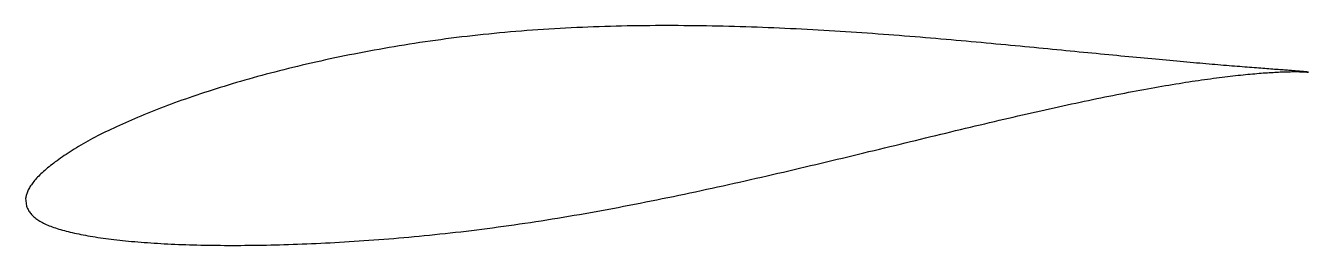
# Model space of a CAD drawing. Header units: metres. Extents: x -27.7 to 56.1, y -5.4 to 8.9.
import ezdxf

# ---------------------------------------------------------------- set-up
doc = ezdxf.new("R2010")
doc.units = ezdxf.units.M

msp = doc.modelspace()

# ---------------------------------------------------------------- linework, layer by layer
msp.add_lwpolyline([(56.092, 5.871), (56.09, 5.872), (56.085, 5.873), (56.077, 5.874), (56.066, 5.876), (56.051, 5.878), (56.033, 5.881), (56.012, 5.884), (55.987, 5.887), (55.96, 5.89), (55.929, 5.893), (55.894, 5.897), (55.857, 5.901), (55.816, 5.905), (55.773, 5.909), (55.725, 5.914), (55.675, 5.918), (55.622, 5.923), (55.565, 5.928), (55.505, 5.933), (55.442, 5.939), (55.376, 5.944), (55.306, 5.95), (55.233, 5.956), (55.158, 5.962), (55.079, 5.968), (54.996, 5.975), (54.911, 5.981), (54.823, 5.988), (54.731, 5.996), (54.636, 6.003), (54.538, 6.01), (54.437, 6.018), (54.333, 6.026), (54.226, 6.034), (54.115, 6.042), (54.002, 6.051), (53.885, 6.06), (53.766, 6.069), (53.643, 6.078), (53.517, 6.088), (53.388, 6.097), (53.256, 6.108), (53.122, 6.118), (52.984, 6.128), (52.843, 6.139), (52.699, 6.15), (52.552, 6.162), (52.402, 6.173), (52.249, 6.185), (52.093, 6.197), (51.934, 6.21), (51.772, 6.223), (51.608, 6.236), (51.44, 6.25), (51.269, 6.263), (51.096, 6.277), (50.92, 6.291), (50.741, 6.306), (50.559, 6.321), (50.374, 6.337), (50.186, 6.352), (49.995, 6.369), (49.802, 6.385), (49.606, 6.402), (49.407, 6.419), (49.206, 6.436), (49.001, 6.454), (48.794, 6.472), (48.584, 6.491), (48.372, 6.51), (48.157, 6.529), (47.939, 6.548), (47.719, 6.568), (47.496, 6.588), (47.27, 6.609), (47.042, 6.629), (46.811, 6.651), (46.577, 6.672), (46.341, 6.694), (46.103, 6.716), (45.862, 6.739), (45.619, 6.761), (45.373, 6.784), (45.124, 6.808), (44.873, 6.832), (44.62, 6.856), (44.365, 6.88), (44.107, 6.905), (43.846, 6.93), (43.584, 6.955), (43.319, 6.98), (43.052, 7.006), (42.782, 7.032), (42.51, 7.058), (42.236, 7.085), (41.96, 7.112), (41.682, 7.139), (41.401, 7.166), (41.119, 7.193), (40.834, 7.221), (40.547, 7.249), (40.258, 7.277), (39.967, 7.306), (39.674, 7.334), (39.379, 7.363), (39.082, 7.392), (38.783, 7.421), (38.482, 7.45), (38.18, 7.479), (37.875, 7.509), (37.569, 7.538), (37.26, 7.568), (36.95, 7.598), (36.638, 7.627), (36.324, 7.657), (36.009, 7.687), (35.692, 7.716), (35.373, 7.746), (35.052, 7.776), (34.73, 7.806), (34.407, 7.835), (34.081, 7.865), (33.754, 7.894), (33.426, 7.924), (33.096, 7.953), (32.765, 7.982), (32.432, 8.012), (32.098, 8.04), (31.762, 8.069), (31.425, 8.098), (31.087, 8.126), (30.747, 8.154), (30.406, 8.182), (30.064, 8.209), (29.721, 8.237), (29.376, 8.264), (29.03, 8.29), (28.683, 8.317), (28.335, 8.343), (27.986, 8.369), (27.636, 8.394), (27.284, 8.419), (26.932, 8.444), (26.579, 8.468), (26.225, 8.491), (25.87, 8.515), (25.514, 8.538), (25.157, 8.56), (24.799, 8.581), (24.441, 8.603), (24.081, 8.623), (23.721, 8.643), (23.36, 8.663), (22.999, 8.682), (22.637, 8.7), (22.274, 8.717), (21.911, 8.734), (21.547, 8.751), (21.183, 8.766), (20.818, 8.781), (20.452, 8.795), (20.086, 8.809), (19.72, 8.822), (19.353, 8.834), (18.986, 8.845), (18.619, 8.856), (18.251, 8.865), (17.883, 8.874), (17.515, 8.882), (17.146, 8.89), (16.777, 8.897), (16.408, 8.902), (16.039, 8.907), (15.67, 8.911), (15.301, 8.914), (14.932, 8.916), (14.563, 8.917), (14.193, 8.918), (13.824, 8.918), (13.455, 8.916), (13.086, 8.913), (12.717, 8.91), (12.348, 8.905), (11.98, 8.9), (11.611, 8.894), (11.243, 8.886), (10.876, 8.877), (10.508, 8.868), (10.141, 8.857), (9.774, 8.845), (9.408, 8.832), (9.042, 8.818), (8.676, 8.803), (8.311, 8.787), (7.947, 8.77), (7.583, 8.752), (7.219, 8.732), (6.856, 8.711), (6.494, 8.689), (6.133, 8.666), (5.772, 8.642), (5.412, 8.616), (5.052, 8.59), (4.694, 8.562), (4.336, 8.533), (3.979, 8.502), (3.623, 8.471), (3.267, 8.438), (2.913, 8.404), (2.559, 8.369), (2.207, 8.333), (1.855, 8.296), (1.505, 8.257), (1.155, 8.217), (0.807, 8.176), (0.46, 8.134), (0.114, 8.09), (-0.231, 8.046), (-0.575, 8), (-0.918, 7.954), (-1.259, 7.906), (-1.6, 7.857), (-1.939, 7.806), (-2.276, 7.755), (-2.613, 7.703), (-2.948, 7.65), (-3.281, 7.595), (-3.613, 7.54), (-3.944, 7.483), (-4.274, 7.426), (-4.601, 7.368), (-4.928, 7.309), (-5.253, 7.249), (-5.576, 7.188), (-5.898, 7.126), (-6.218, 7.063), (-6.537, 7), (-6.854, 6.935), (-7.169, 6.87), (-7.483, 6.805), (-7.795, 6.738), (-8.106, 6.671), (-8.414, 6.603), (-8.721, 6.534), (-9.026, 6.465), (-9.329, 6.395), (-9.631, 6.324), (-9.93, 6.253), (-10.228, 6.181), (-10.524, 6.108), (-10.818, 6.035), (-11.11, 5.961), (-11.4, 5.886), (-11.688, 5.811), (-11.974, 5.735), (-12.258, 5.659), (-12.54, 5.582), (-12.82, 5.505), (-13.098, 5.427), (-13.373, 5.349), (-13.647, 5.27), (-13.918, 5.19), (-14.188, 5.111), (-14.455, 5.03), (-14.72, 4.949), (-14.982, 4.868), (-15.243, 4.786), (-15.501, 4.704), (-15.757, 4.622), (-16.01, 4.539), (-16.262, 4.456), (-16.511, 4.373), (-16.757, 4.289), (-17.002, 4.205), (-17.243, 4.121), (-17.483, 4.036), (-17.72, 3.952), (-17.955, 3.867), (-18.187, 3.781), (-18.416, 3.696), (-18.643, 3.61), (-18.868, 3.525), (-19.09, 3.439), (-19.31, 3.353), (-19.527, 3.266), (-19.742, 3.18), (-19.953, 3.093), (-20.163, 3.007), (-20.369, 2.92), (-20.573, 2.833), (-20.775, 2.746), (-20.974, 2.66), (-21.17, 2.573), (-21.363, 2.486), (-21.554, 2.399), (-21.742, 2.312), (-21.927, 2.225), (-22.109, 2.138), (-22.289, 2.051), (-22.466, 1.964), (-22.64, 1.877), (-22.812, 1.791), (-22.98, 1.704), (-23.146, 1.617), (-23.309, 1.531), (-23.469, 1.444), (-23.626, 1.358), (-23.78, 1.271), (-23.932, 1.185), (-24.08, 1.099), (-24.226, 1.013), (-24.369, 0.927), (-24.508, 0.841), (-24.645, 0.756), (-24.779, 0.671), (-24.91, 0.587), (-25.038, 0.502), (-25.163, 0.418), (-25.285, 0.335), (-25.404, 0.252), (-25.521, 0.17), (-25.634, 0.088), (-25.744, 0.007), (-25.851, -0.073), (-25.955, -0.153), (-26.057, -0.233), (-26.155, -0.311), (-26.25, -0.389), (-26.342, -0.467), (-26.431, -0.543), (-26.517, -0.619), (-26.6, -0.695), (-26.68, -0.77), (-26.757, -0.844), (-26.831, -0.918), (-26.902, -0.992), (-26.969, -1.064), (-27.034, -1.137), (-27.095, -1.208), (-27.153, -1.28), (-27.208, -1.35), (-27.26, -1.42), (-27.309, -1.49), (-27.355, -1.558), (-27.398, -1.626), (-27.437, -1.693), (-27.474, -1.759), (-27.507, -1.824), (-27.538, -1.887), (-27.565, -1.95), (-27.589, -2.01), (-27.61, -2.069), (-27.629, -2.125), (-27.644, -2.178), (-27.657, -2.227), (-27.667, -2.271), (-27.674, -2.309), (-27.679, -2.338), (-27.682, -2.357), (-27.627, -2.892), (-27.625, -2.896), (-27.619, -2.908), (-27.609, -2.928), (-27.595, -2.957), (-27.576, -2.998), (-27.553, -3.044), (-27.527, -3.095), (-27.497, -3.149), (-27.464, -3.204), (-27.428, -3.259), (-27.388, -3.315), (-27.346, -3.37), (-27.3, -3.424), (-27.251, -3.477), (-27.198, -3.53), (-27.143, -3.582), (-27.085, -3.633), (-27.024, -3.682), (-26.959, -3.731), (-26.892, -3.779), (-26.821, -3.825), (-26.747, -3.871), (-26.671, -3.915), (-26.591, -3.959), (-26.508, -4.002), (-26.422, -4.043), (-26.333, -4.084), (-26.241, -4.124), (-26.146, -4.163), (-26.048, -4.201), (-25.947, -4.238), (-25.843, -4.275), (-25.736, -4.31), (-25.626, -4.346), (-25.513, -4.38), (-25.397, -4.414), (-25.278, -4.448), (-25.155, -4.481), (-25.03, -4.513), (-24.902, -4.545), (-24.771, -4.577), (-24.637, -4.609), (-24.5, -4.64), (-24.36, -4.67), (-24.217, -4.701), (-24.071, -4.73), (-23.922, -4.76), (-23.77, -4.788), (-23.616, -4.817), (-23.458, -4.845), (-23.298, -4.872), (-23.134, -4.899), (-22.968, -4.925), (-22.799, -4.95), (-22.628, -4.975), (-22.453, -4.999), (-22.276, -5.023), (-22.096, -5.046), (-21.913, -5.068), (-21.728, -5.09), (-21.54, -5.111), (-21.349, -5.131), (-21.155, -5.15), (-20.959, -5.169), (-20.76, -5.188), (-20.558, -5.205), (-20.354, -5.223), (-20.147, -5.239), (-19.937, -5.255), (-19.725, -5.27), (-19.511, -5.285), (-19.293, -5.299), (-19.074, -5.312), (-18.851, -5.325), (-18.626, -5.338), (-18.399, -5.349), (-18.169, -5.36), (-17.937, -5.37), (-17.702, -5.38), (-17.465, -5.389), (-17.226, -5.397), (-16.984, -5.405), (-16.74, -5.412), (-16.493, -5.419), (-16.244, -5.425), (-15.993, -5.43), (-15.74, -5.434), (-15.484, -5.438), (-15.226, -5.442), (-14.965, -5.444), (-14.703, -5.446), (-14.438, -5.447), (-14.172, -5.448), (-13.903, -5.448), (-13.631, -5.447), (-13.358, -5.445), (-13.083, -5.443), (-12.806, -5.44), (-12.526, -5.436), (-12.245, -5.432), (-11.961, -5.427), (-11.676, -5.421), (-11.389, -5.414), (-11.1, -5.406), (-10.809, -5.398), (-10.515, -5.389), (-10.221, -5.379), (-9.924, -5.369), (-9.625, -5.357), (-9.325, -5.345), (-9.023, -5.332), (-8.719, -5.318), (-8.414, -5.304), (-8.106, -5.288), (-7.798, -5.272), (-7.487, -5.255), (-7.175, -5.238), (-6.861, -5.219), (-6.546, -5.199), (-6.229, -5.179), (-5.91, -5.158), (-5.59, -5.137), (-5.269, -5.114), (-4.946, -5.091), (-4.622, -5.067), (-4.296, -5.041), (-3.969, -5.015), (-3.641, -4.989), (-3.311, -4.961), (-2.98, -4.932), (-2.648, -4.902), (-2.314, -4.871), (-1.979, -4.84), (-1.644, -4.808), (-1.307, -4.774), (-0.968, -4.74), (-0.629, -4.704), (-0.289, -4.668), (0.053, -4.63), (0.395, -4.592), (0.739, -4.552), (1.083, -4.511), (1.428, -4.469), (1.775, -4.427), (2.122, -4.383), (2.47, -4.338), (2.818, -4.293), (3.168, -4.246), (3.518, -4.197), (3.87, -4.148), (4.222, -4.098), (4.574, -4.047), (4.927, -3.995), (5.281, -3.942), (5.636, -3.888), (5.991, -3.833), (6.347, -3.776), (6.703, -3.719), (7.059, -3.661), (7.417, -3.602), (7.774, -3.542), (8.133, -3.481), (8.491, -3.419), (8.85, -3.356), (9.209, -3.292), (9.569, -3.227), (9.929, -3.162), (10.289, -3.096), (10.649, -3.028), (11.01, -2.961), (11.371, -2.892), (11.732, -2.823), (12.093, -2.752), (12.454, -2.682), (12.815, -2.61), (13.177, -2.538), (13.538, -2.465), (13.9, -2.391), (14.261, -2.317), (14.623, -2.242), (14.984, -2.167), (15.346, -2.091), (15.707, -2.014), (16.068, -1.937), (16.429, -1.86), (16.79, -1.782), (17.15, -1.704), (17.51, -1.625), (17.87, -1.546), (18.23, -1.466), (18.589, -1.386), (18.948, -1.305), (19.307, -1.225), (19.665, -1.144), (20.023, -1.062), (20.381, -0.981), (20.737, -0.899), (21.094, -0.817), (21.45, -0.735), (21.805, -0.652), (22.16, -0.57), (22.514, -0.487), (22.867, -0.404), (23.22, -0.321), (23.572, -0.237), (23.924, -0.154), (24.275, -0.071), (24.625, 0.013), (24.974, 0.096), (25.322, 0.18), (25.67, 0.263), (26.016, 0.346), (26.362, 0.43), (26.707, 0.514), (27.051, 0.597), (27.394, 0.68), (27.736, 0.763), (28.077, 0.845), (28.417, 0.928), (28.756, 1.01), (29.094, 1.092), (29.431, 1.174), (29.767, 1.256), (30.101, 1.337), (30.434, 1.418), (30.766, 1.499), (31.097, 1.579), (31.427, 1.659), (31.755, 1.738), (32.082, 1.818), (32.408, 1.896), (32.733, 1.974), (33.056, 2.052), (33.377, 2.13), (33.698, 2.207), (34.017, 2.283), (34.334, 2.358), (34.65, 2.433), (34.964, 2.508), (35.277, 2.582), (35.588, 2.656), (35.898, 2.728), (36.206, 2.801), (36.513, 2.872), (36.818, 2.943), (37.121, 3.013), (37.423, 3.083), (37.722, 3.152), (38.021, 3.22), (38.317, 3.287), (38.612, 3.353), (38.904, 3.419), (39.195, 3.484), (39.485, 3.549), (39.772, 3.612), (40.057, 3.675), (40.341, 3.736), (40.622, 3.797), (40.902, 3.858), (41.18, 3.917), (41.456, 3.975), (41.729, 4.033), (42.001, 4.089), (42.271, 4.145), (42.538, 4.2), (42.804, 4.254), (43.067, 4.307), (43.329, 4.359), (43.588, 4.411), (43.845, 4.461), (44.1, 4.511), (44.352, 4.559), (44.603, 4.607), (44.851, 4.654), (45.097, 4.7), (45.34, 4.744), (45.582, 4.789), (45.821, 4.832), (46.057, 4.874), (46.291, 4.915), (46.523, 4.955), (46.753, 4.995), (46.98, 5.033), (47.205, 5.071), (47.427, 5.107), (47.647, 5.143), (47.864, 5.178), (48.079, 5.212), (48.291, 5.245), (48.501, 5.277), (48.708, 5.308), (48.913, 5.338), (49.115, 5.368), (49.314, 5.396), (49.511, 5.424), (49.706, 5.45), (49.897, 5.476), (50.086, 5.501), (50.273, 5.525), (50.456, 5.549), (50.637, 5.571), (50.815, 5.592), (50.991, 5.613), (51.163, 5.633), (51.333, 5.652), (51.501, 5.67), (51.665, 5.688), (51.827, 5.705), (51.985, 5.721), (52.141, 5.736), (52.294, 5.75), (52.445, 5.764), (52.592, 5.777), (52.736, 5.789), (52.878, 5.801), (53.017, 5.812), (53.152, 5.822), (53.285, 5.832), (53.415, 5.841), (53.542, 5.849), (53.666, 5.857), (53.787, 5.864), (53.905, 5.871), (54.02, 5.877), (54.132, 5.882), (54.241, 5.887), (54.347, 5.891), (54.45, 5.895), (54.55, 5.899), (54.647, 5.902), (54.741, 5.904), (54.831, 5.906), (54.919, 5.908), (55.003, 5.909), (55.085, 5.91), (55.163, 5.91), (55.238, 5.91), (55.31, 5.91), (55.379, 5.909), (55.445, 5.909), (55.508, 5.907), (55.567, 5.906), (55.624, 5.905), (55.677, 5.903), (55.727, 5.901), (55.774, 5.899), (55.817, 5.897), (55.858, 5.894), (55.895, 5.892), (55.929, 5.889), (55.96, 5.887), (55.987, 5.885), (56.012, 5.882), (56.033, 5.88), (56.051, 5.878), (56.066, 5.876), (56.077, 5.874), (56.085, 5.873), (56.09, 5.872), (56.092, 5.871)], close=True)

doc.saveas('drawing.dxf')
